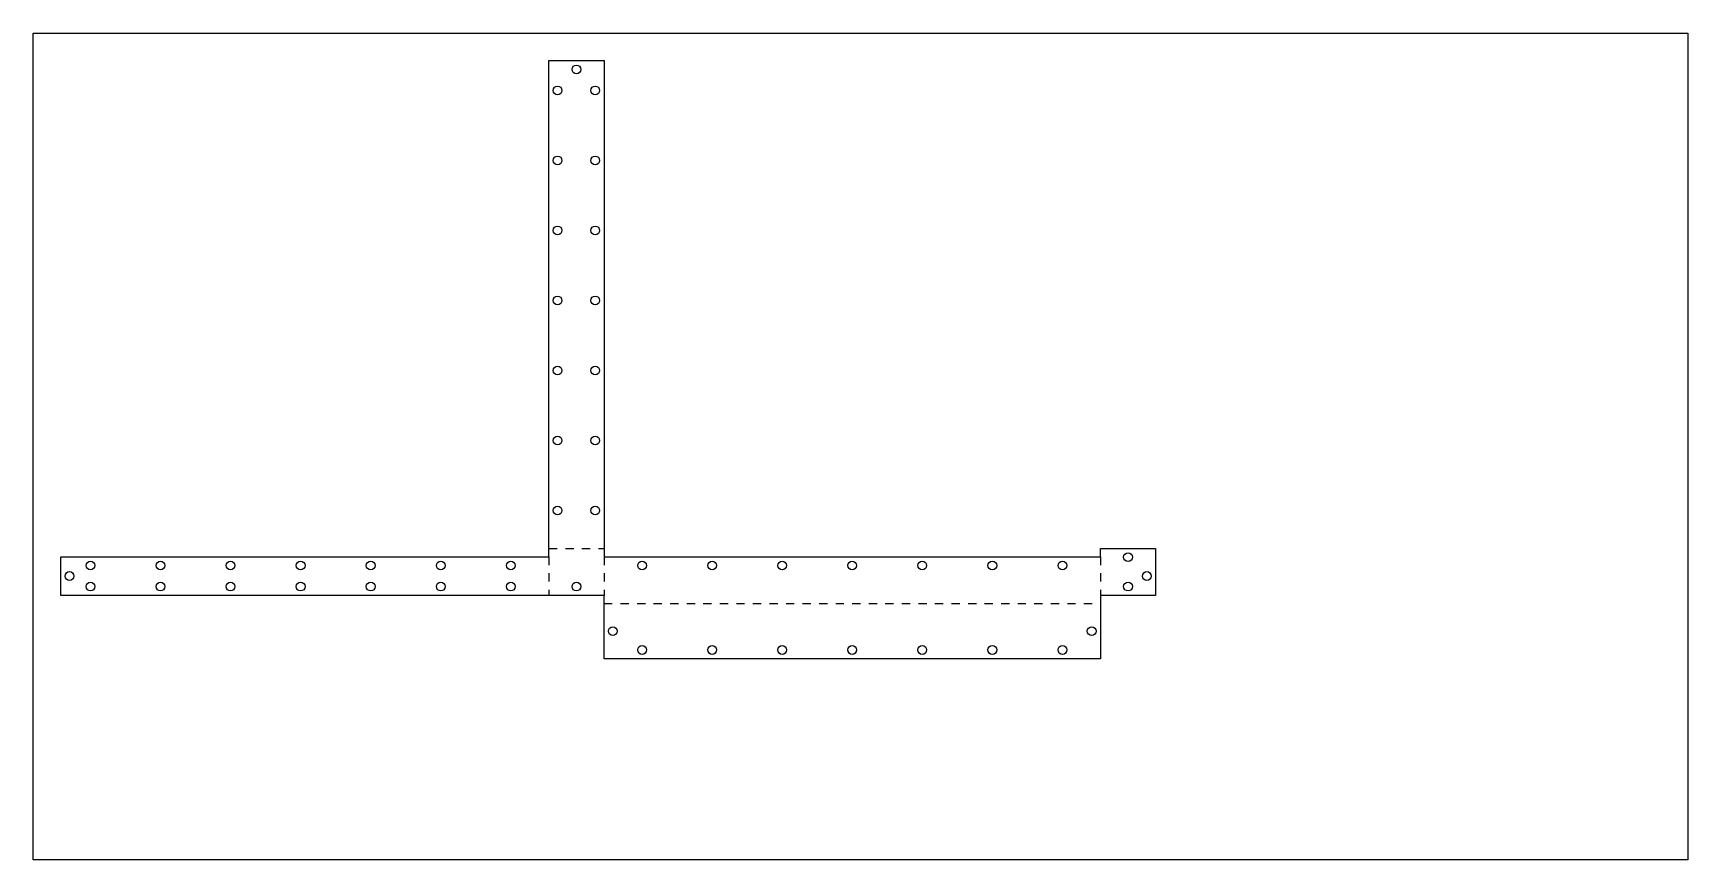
# Model space of a CAD drawing. Header units: metres. Extents: x 0 to 600, y -1550 to 300.
# Drawn here: x 0 to 600, y -620 to -320 of the extents above; entities that cross this region are included whole.
import ezdxf

# ---------------------------------------------------------------- set-up
doc = ezdxf.new("R2010")
doc.units = ezdxf.units.M

msp = doc.modelspace()

# ---------------------------------------------------------------- linework, layer by layer
at = {"layer": '4'}
for p, q in [((187, -510), (187, -330)), ((187, -330), (207, -330)), ((207, -330), (207, -510)), ((195.4125, -333.175), (195.533341, -332.56749)), ((195.533341, -333.78251), (195.4125, -333.175)), ((195.533341, -332.56749), (195.877468, -332.052468)), ((195.877468, -334.297532), (195.533341, -333.78251)), ((195.877468, -332.052468), (196.39249, -331.708341)), ((196.39249, -334.641659), (195.877468, -334.297532)), ((196.39249, -331.708341), (197, -331.5875)), ((197, -334.7625), (196.39249, -334.641659)), ((197, -331.5875), (197.60751, -331.708341)), ((197.60751, -334.641659), (197, -334.7625)), ((197.60751, -331.708341), (198.122532, -332.052468)), ((198.122532, -334.297532), (197.60751, -334.641659)), ((198.122532, -332.052468), (198.466659, -332.56749)), ((198.466659, -333.78251), (198.122532, -334.297532)), ((198.466659, -332.56749), (198.5875, -333.175)), ((198.5875, -333.175), (198.466659, -333.78251)), ((188.5875, -340.8), (188.708341, -340.19249)), ((188.708341, -341.40751), (188.5875, -340.8)), ((188.708341, -340.19249), (189.052468, -339.677468)), ((189.052468, -341.922532), (188.708341, -341.40751)), ((189.052468, -339.677468), (189.56749, -339.333341)), ((189.56749, -342.266659), (189.052468, -341.922532)), ((189.56749, -339.333341), (190.175, -339.2125)), ((190.175, -339.2125), (190.78251, -339.333341)), ((190.78251, -339.333341), (191.297532, -339.677468)), ((191.297532, -341.922532), (190.78251, -342.266659)), ((191.297532, -339.677468), (191.641659, -340.19249)), ((191.641659, -341.40751), (191.297532, -341.922532)), ((191.641659, -340.19249), (191.7625, -340.8)), ((191.7625, -340.8), (191.641659, -341.40751)), ((202.2375, -340.8), (202.358341, -340.19249)), ((202.358341, -341.40751), (202.2375, -340.8)), ((202.358341, -340.19249), (202.702468, -339.677468)), ((202.702468, -341.922532), (202.358341, -341.40751)), ((202.702468, -339.677468), (203.21749, -339.333341)), ((203.21749, -342.266659), (202.702468, -341.922532)), ((203.21749, -339.333341), (203.825, -339.2125)), ((203.825, -339.2125), (204.43251, -339.333341)), ((204.43251, -339.333341), (204.947532, -339.677468)), ((204.947532, -341.922532), (204.43251, -342.266659)), ((204.947532, -339.677468), (205.291659, -340.19249)), ((205.291659, -341.40751), (204.947532, -341.922532)), ((205.291659, -340.19249), (205.4125, -340.8)), ((205.4125, -340.8), (205.291659, -341.40751)), ((190.175, -342.3875), (189.56749, -342.266659)), ((190.78251, -342.266659), (190.175, -342.3875)), ((203.825, -342.3875), (203.21749, -342.266659)), ((204.43251, -342.266659), (203.825, -342.3875)), ((188.5875, -366.2), (188.708341, -365.59249)), ((188.708341, -365.59249), (189.052468, -365.077468)), ((189.052468, -365.077468), (189.56749, -364.733341)), ((189.56749, -364.733341), (190.175, -364.6125)), ((190.175, -364.6125), (190.78251, -364.733341)), ((190.78251, -364.733341), (191.297532, -365.077468)), ((191.297532, -365.077468), (191.641659, -365.59249)), ((191.641659, -365.59249), (191.7625, -366.2)), ((202.2375, -366.2), (202.358341, -365.59249)), ((202.358341, -365.59249), (202.702468, -365.077468)), ((202.702468, -365.077468), (203.21749, -364.733341)), ((203.21749, -364.733341), (203.825, -364.6125)), ((203.825, -364.6125), (204.43251, -364.733341)), ((204.43251, -364.733341), (204.947532, -365.077468)), ((204.947532, -365.077468), (205.291659, -365.59249)), ((205.291659, -365.59249), (205.4125, -366.2)), ((188.708341, -366.80751), (188.5875, -366.2)), ((189.052468, -367.322532), (188.708341, -366.80751)), ((189.56749, -367.666659), (189.052468, -367.322532)), ((190.175, -367.7875), (189.56749, -367.666659)), ((190.78251, -367.666659), (190.175, -367.7875)), ((191.297532, -367.322532), (190.78251, -367.666659)), ((191.641659, -366.80751), (191.297532, -367.322532)), ((191.7625, -366.2), (191.641659, -366.80751)), ((202.358341, -366.80751), (202.2375, -366.2)), ((202.702468, -367.322532), (202.358341, -366.80751)), ((203.21749, -367.666659), (202.702468, -367.322532)), ((203.825, -367.7875), (203.21749, -367.666659)), ((204.43251, -367.666659), (203.825, -367.7875)), ((204.947532, -367.322532), (204.43251, -367.666659)), ((205.291659, -366.80751), (204.947532, -367.322532)), ((205.4125, -366.2), (205.291659, -366.80751)), ((188.5875, -391.6), (188.708341, -390.99249)), ((188.708341, -392.20751), (188.5875, -391.6)), ((188.708341, -390.99249), (189.052468, -390.477468)), ((189.052468, -392.722532), (188.708341, -392.20751)), ((189.052468, -390.477468), (189.56749, -390.133341)), ((189.56749, -393.066659), (189.052468, -392.722532)), ((189.56749, -390.133341), (190.175, -390.0125)), ((190.175, -393.1875), (189.56749, -393.066659)), ((190.175, -390.0125), (190.78251, -390.133341)), ((190.78251, -393.066659), (190.175, -393.1875)), ((190.78251, -390.133341), (191.297532, -390.477468)), ((191.297532, -392.722532), (190.78251, -393.066659)), ((191.297532, -390.477468), (191.641659, -390.99249)), ((191.641659, -392.20751), (191.297532, -392.722532)), ((191.641659, -390.99249), (191.7625, -391.6)), ((191.7625, -391.6), (191.641659, -392.20751)), ((202.2375, -391.6), (202.358341, -390.99249)), ((202.358341, -392.20751), (202.2375, -391.6)), ((202.358341, -390.99249), (202.702468, -390.477468)), ((202.702468, -392.722532), (202.358341, -392.20751)), ((202.702468, -390.477468), (203.21749, -390.133341)), ((203.21749, -393.066659), (202.702468, -392.722532)), ((203.21749, -390.133341), (203.825, -390.0125)), ((203.825, -393.1875), (203.21749, -393.066659)), ((203.825, -390.0125), (204.43251, -390.133341)), ((204.43251, -393.066659), (203.825, -393.1875)), ((204.43251, -390.133341), (204.947532, -390.477468)), ((204.947532, -392.722532), (204.43251, -393.066659)), ((204.947532, -390.477468), (205.291659, -390.99249)), ((205.291659, -392.20751), (204.947532, -392.722532)), ((205.291659, -390.99249), (205.4125, -391.6)), ((205.4125, -391.6), (205.291659, -392.20751)), ((188.5875, -417), (188.708341, -416.39249)), ((188.708341, -417.60751), (188.5875, -417)), ((188.708341, -416.39249), (189.052468, -415.877468)), ((189.052468, -418.122532), (188.708341, -417.60751)), ((189.052468, -415.877468), (189.56749, -415.533341)), ((189.56749, -418.466659), (189.052468, -418.122532)), ((189.56749, -415.533341), (190.175, -415.4125)), ((190.175, -418.5875), (189.56749, -418.466659)), ((190.175, -415.4125), (190.78251, -415.533341)), ((190.78251, -418.466659), (190.175, -418.5875)), ((190.78251, -415.533341), (191.297532, -415.877468)), ((191.297532, -418.122532), (190.78251, -418.466659)), ((191.297532, -415.877468), (191.641659, -416.39249)), ((191.641659, -417.60751), (191.297532, -418.122532)), ((191.641659, -416.39249), (191.7625, -417)), ((191.7625, -417), (191.641659, -417.60751)), ((202.2375, -417), (202.358341, -416.39249)), ((202.358341, -417.60751), (202.2375, -417)), ((202.358341, -416.39249), (202.702468, -415.877468)), ((202.702468, -418.122532), (202.358341, -417.60751)), ((202.702468, -415.877468), (203.21749, -415.533341)), ((203.21749, -418.466659), (202.702468, -418.122532)), ((203.21749, -415.533341), (203.825, -415.4125)), ((203.825, -418.5875), (203.21749, -418.466659)), ((203.825, -415.4125), (204.43251, -415.533341)), ((204.43251, -418.466659), (203.825, -418.5875)), ((204.43251, -415.533341), (204.947532, -415.877468)), ((204.947532, -418.122532), (204.43251, -418.466659)), ((204.947532, -415.877468), (205.291659, -416.39249)), ((205.291659, -417.60751), (204.947532, -418.122532)), ((205.291659, -416.39249), (205.4125, -417)), ((205.4125, -417), (205.291659, -417.60751)), ((188.5875, -442.4), (188.708341, -441.79249)), ((188.708341, -443.00751), (188.5875, -442.4)), ((188.708341, -441.79249), (189.052468, -441.277468)), ((189.052468, -443.522532), (188.708341, -443.00751)), ((189.052468, -441.277468), (189.56749, -440.933341)), ((189.56749, -443.866659), (189.052468, -443.522532)), ((189.56749, -440.933341), (190.175, -440.8125)), ((190.175, -443.9875), (189.56749, -443.866659)), ((190.175, -440.8125), (190.78251, -440.933341)), ((190.78251, -443.866659), (190.175, -443.9875)), ((190.78251, -440.933341), (191.297532, -441.277468)), ((191.297532, -443.522532), (190.78251, -443.866659)), ((191.297532, -441.277468), (191.641659, -441.79249)), ((191.641659, -443.00751), (191.297532, -443.522532)), ((191.641659, -441.79249), (191.7625, -442.4)), ((191.7625, -442.4), (191.641659, -443.00751)), ((202.2375, -442.4), (202.358341, -441.79249)), ((202.358341, -443.00751), (202.2375, -442.4)), ((202.358341, -441.79249), (202.702468, -441.277468)), ((202.702468, -443.522532), (202.358341, -443.00751)), ((202.702468, -441.277468), (203.21749, -440.933341)), ((203.21749, -443.866659), (202.702468, -443.522532)), ((203.21749, -440.933341), (203.825, -440.8125)), ((203.825, -443.9875), (203.21749, -443.866659)), ((203.825, -440.8125), (204.43251, -440.933341)), ((204.43251, -443.866659), (203.825, -443.9875)), ((204.43251, -440.933341), (204.947532, -441.277468)), ((204.947532, -443.522532), (204.43251, -443.866659)), ((204.947532, -441.277468), (205.291659, -441.79249)), ((205.291659, -443.00751), (204.947532, -443.522532)), ((205.291659, -441.79249), (205.4125, -442.4)), ((205.4125, -442.4), (205.291659, -443.00751)), ((188.5875, -467.8), (188.708341, -467.19249)), ((188.708341, -468.40751), (188.5875, -467.8)), ((188.708341, -467.19249), (189.052468, -466.677468)), ((189.052468, -466.677468), (189.56749, -466.333341)), ((189.56749, -466.333341), (190.175, -466.2125)), ((190.175, -466.2125), (190.78251, -466.333341)), ((190.78251, -466.333341), (191.297532, -466.677468)), ((191.297532, -466.677468), (191.641659, -467.19249)), ((191.641659, -467.19249), (191.7625, -467.8)), ((191.7625, -467.8), (191.641659, -468.40751)), ((202.2375, -467.8), (202.358341, -467.19249)), ((202.358341, -468.40751), (202.2375, -467.8)), ((202.358341, -467.19249), (202.702468, -466.677468)), ((202.702468, -466.677468), (203.21749, -466.333341)), ((203.21749, -466.333341), (203.825, -466.2125)), ((203.825, -466.2125), (204.43251, -466.333341)), ((204.43251, -466.333341), (204.947532, -466.677468)), ((204.947532, -466.677468), (205.291659, -467.19249)), ((205.291659, -467.19249), (205.4125, -467.8)), ((205.4125, -467.8), (205.291659, -468.40751)), ((189.052468, -468.922532), (188.708341, -468.40751)), ((189.56749, -469.266659), (189.052468, -468.922532)), ((190.175, -469.3875), (189.56749, -469.266659)), ((190.78251, -469.266659), (190.175, -469.3875)), ((191.297532, -468.922532), (190.78251, -469.266659)), ((191.641659, -468.40751), (191.297532, -468.922532)), ((202.702468, -468.922532), (202.358341, -468.40751)), ((203.21749, -469.266659), (202.702468, -468.922532)), ((203.825, -469.3875), (203.21749, -469.266659)), ((204.43251, -469.266659), (203.825, -469.3875)), ((204.947532, -468.922532), (204.43251, -469.266659)), ((205.291659, -468.40751), (204.947532, -468.922532)), ((189.052468, -492.077468), (189.56749, -491.733341)), ((189.56749, -491.733341), (190.175, -491.6125)), ((190.175, -491.6125), (190.78251, -491.733341)), ((190.78251, -491.733341), (191.297532, -492.077468)), ((202.702468, -492.077468), (203.21749, -491.733341)), ((203.21749, -491.733341), (203.825, -491.6125)), ((203.825, -491.6125), (204.43251, -491.733341)), ((204.43251, -491.733341), (204.947532, -492.077468)), ((188.5875, -493.2), (188.708341, -492.59249)), ((188.708341, -493.80751), (188.5875, -493.2)), ((188.708341, -492.59249), (189.052468, -492.077468)), ((189.052468, -494.322532), (188.708341, -493.80751)), ((189.56749, -494.666659), (189.052468, -494.322532)), ((190.175, -494.7875), (189.56749, -494.666659)), ((190.78251, -494.666659), (190.175, -494.7875)), ((191.297532, -494.322532), (190.78251, -494.666659)), ((191.297532, -492.077468), (191.641659, -492.59249)), ((191.641659, -493.80751), (191.297532, -494.322532)), ((191.641659, -492.59249), (191.7625, -493.2)), ((191.7625, -493.2), (191.641659, -493.80751)), ((202.2375, -493.2), (202.358341, -492.59249)), ((202.358341, -493.80751), (202.2375, -493.2)), ((202.358341, -492.59249), (202.702468, -492.077468)), ((202.702468, -494.322532), (202.358341, -493.80751)), ((203.21749, -494.666659), (202.702468, -494.322532)), ((203.825, -494.7875), (203.21749, -494.666659)), ((204.43251, -494.666659), (203.825, -494.7875)), ((204.947532, -494.322532), (204.43251, -494.666659)), ((204.947532, -492.077468), (205.291659, -492.59249)), ((205.291659, -493.80751), (204.947532, -494.322532)), ((205.291659, -492.59249), (205.4125, -493.2)), ((205.4125, -493.2), (205.291659, -493.80751)), ((10, -524), (10, -510)), ((10, -510), (187, -510)), ((207, -510), (387, -510)), ((387, -510), (387, -507)), ((387, -507), (407, -507)), ((395.4125, -510.175), (395.533341, -509.56749)), ((395.533341, -509.56749), (395.877468, -509.052468)), ((395.877468, -509.052468), (396.39249, -508.708341)), ((396.39249, -508.708341), (397, -508.5875)), ((397, -508.5875), (397.60751, -508.708341)), ((397.60751, -508.708341), (398.122532, -509.052468)), ((398.122532, -509.052468), (398.466659, -509.56749)), ((398.466659, -509.56749), (398.5875, -510.175)), ((407, -507), (407, -524)), ((11.708341, -516.39249), (12.052468, -515.877468)), ((12.052468, -515.877468), (12.56749, -515.533341)), ((12.56749, -515.533341), (13.175, -515.4125)), ((13.175, -515.4125), (13.78251, -515.533341)), ((13.78251, -515.533341), (14.297532, -515.877468)), ((14.297532, -515.877468), (14.641659, -516.39249)), ((19.2125, -513.175), (19.333341, -512.56749)), ((19.333341, -513.78251), (19.2125, -513.175)), ((19.333341, -512.56749), (19.677468, -512.052468)), ((19.677468, -514.297532), (19.333341, -513.78251)), ((19.677468, -512.052468), (20.19249, -511.708341)), ((20.19249, -514.641659), (19.677468, -514.297532)), ((20.19249, -511.708341), (20.8, -511.5875)), ((20.8, -514.7625), (20.19249, -514.641659)), ((20.8, -511.5875), (21.40751, -511.708341)), ((21.40751, -514.641659), (20.8, -514.7625)), ((21.40751, -511.708341), (21.922532, -512.052468)), ((21.922532, -514.297532), (21.40751, -514.641659)), ((21.922532, -512.052468), (22.266659, -512.56749)), ((22.266659, -513.78251), (21.922532, -514.297532)), ((22.266659, -512.56749), (22.3875, -513.175)), ((22.3875, -513.175), (22.266659, -513.78251)), ((44.6125, -513.175), (44.733341, -512.56749)), ((44.733341, -513.78251), (44.6125, -513.175)), ((44.733341, -512.56749), (45.077468, -512.052468)), ((45.077468, -514.297532), (44.733341, -513.78251)), ((45.077468, -512.052468), (45.59249, -511.708341)), ((45.59249, -514.641659), (45.077468, -514.297532)), ((45.59249, -511.708341), (46.2, -511.5875)), ((46.2, -514.7625), (45.59249, -514.641659)), ((46.2, -511.5875), (46.80751, -511.708341)), ((46.80751, -514.641659), (46.2, -514.7625)), ((46.80751, -511.708341), (47.322532, -512.052468)), ((47.322532, -514.297532), (46.80751, -514.641659)), ((47.322532, -512.052468), (47.666659, -512.56749)), ((47.666659, -513.78251), (47.322532, -514.297532)), ((47.666659, -512.56749), (47.7875, -513.175)), ((47.7875, -513.175), (47.666659, -513.78251)), ((70.0125, -513.175), (70.133341, -512.56749)), ((70.133341, -513.78251), (70.0125, -513.175)), ((70.133341, -512.56749), (70.477468, -512.052468)), ((70.477468, -514.297532), (70.133341, -513.78251)), ((70.477468, -512.052468), (70.99249, -511.708341)), ((70.99249, -514.641659), (70.477468, -514.297532)), ((70.99249, -511.708341), (71.6, -511.5875)), ((71.6, -514.7625), (70.99249, -514.641659)), ((71.6, -511.5875), (72.20751, -511.708341)), ((72.20751, -514.641659), (71.6, -514.7625)), ((72.20751, -511.708341), (72.722532, -512.052468)), ((72.722532, -514.297532), (72.20751, -514.641659)), ((72.722532, -512.052468), (73.066659, -512.56749)), ((73.066659, -513.78251), (72.722532, -514.297532)), ((73.066659, -512.56749), (73.1875, -513.175)), ((73.1875, -513.175), (73.066659, -513.78251)), ((95.4125, -513.175), (95.533341, -512.56749)), ((95.533341, -513.78251), (95.4125, -513.175)), ((95.533341, -512.56749), (95.877468, -512.052468)), ((95.877468, -514.297532), (95.533341, -513.78251)), ((95.877468, -512.052468), (96.39249, -511.708341)), ((96.39249, -514.641659), (95.877468, -514.297532)), ((96.39249, -511.708341), (97, -511.5875)), ((97, -514.7625), (96.39249, -514.641659)), ((97, -511.5875), (97.60751, -511.708341)), ((97.60751, -514.641659), (97, -514.7625)), ((97.60751, -511.708341), (98.122532, -512.052468)), ((98.122532, -514.297532), (97.60751, -514.641659)), ((98.122532, -512.052468), (98.466659, -512.56749)), ((98.466659, -513.78251), (98.122532, -514.297532)), ((98.466659, -512.56749), (98.5875, -513.175)), ((98.5875, -513.175), (98.466659, -513.78251)), ((120.8125, -513.175), (120.933341, -512.56749)), ((120.933341, -513.78251), (120.8125, -513.175)), ((120.933341, -512.56749), (121.277468, -512.052468)), ((121.277468, -514.297532), (120.933341, -513.78251)), ((121.277468, -512.052468), (121.79249, -511.708341)), ((121.79249, -514.641659), (121.277468, -514.297532)), ((121.79249, -511.708341), (122.4, -511.5875)), ((122.4, -514.7625), (121.79249, -514.641659)), ((122.4, -511.5875), (123.00751, -511.708341)), ((123.00751, -514.641659), (122.4, -514.7625)), ((123.00751, -511.708341), (123.522532, -512.052468)), ((123.522532, -514.297532), (123.00751, -514.641659)), ((123.522532, -512.052468), (123.866659, -512.56749)), ((123.866659, -513.78251), (123.522532, -514.297532)), ((123.866659, -512.56749), (123.9875, -513.175)), ((123.9875, -513.175), (123.866659, -513.78251)), ((146.2125, -513.175), (146.333341, -512.56749)), ((146.333341, -513.78251), (146.2125, -513.175)), ((146.333341, -512.56749), (146.677468, -512.052468)), ((146.677468, -514.297532), (146.333341, -513.78251)), ((146.677468, -512.052468), (147.19249, -511.708341)), ((147.19249, -514.641659), (146.677468, -514.297532)), ((147.19249, -511.708341), (147.8, -511.5875)), ((147.8, -514.7625), (147.19249, -514.641659)), ((147.8, -511.5875), (148.40751, -511.708341)), ((148.40751, -514.641659), (147.8, -514.7625)), ((148.40751, -511.708341), (148.922532, -512.052468)), ((148.922532, -514.297532), (148.40751, -514.641659)), ((148.922532, -512.052468), (149.266659, -512.56749)), ((149.266659, -513.78251), (148.922532, -514.297532)), ((149.266659, -512.56749), (149.3875, -513.175)), ((149.3875, -513.175), (149.266659, -513.78251)), ((171.6125, -513.175), (171.733341, -512.56749)), ((171.733341, -513.78251), (171.6125, -513.175)), ((171.733341, -512.56749), (172.077468, -512.052468)), ((172.077468, -514.297532), (171.733341, -513.78251)), ((172.077468, -512.052468), (172.59249, -511.708341)), ((172.59249, -514.641659), (172.077468, -514.297532)), ((172.59249, -511.708341), (173.2, -511.5875)), ((173.2, -514.7625), (172.59249, -514.641659)), ((173.2, -511.5875), (173.80751, -511.708341)), ((173.80751, -514.641659), (173.2, -514.7625)), ((173.80751, -511.708341), (174.322532, -512.052468)), ((174.322532, -514.297532), (173.80751, -514.641659)), ((174.322532, -512.052468), (174.666659, -512.56749)), ((174.666659, -513.78251), (174.322532, -514.297532)), ((174.666659, -512.56749), (174.7875, -513.175)), ((174.7875, -513.175), (174.666659, -513.78251)), ((219.2125, -513.175), (219.333341, -512.56749)), ((219.333341, -513.78251), (219.2125, -513.175)), ((219.333341, -512.56749), (219.677468, -512.052468)), ((219.677468, -514.297532), (219.333341, -513.78251)), ((219.677468, -512.052468), (220.19249, -511.708341)), ((220.19249, -514.641659), (219.677468, -514.297532)), ((220.19249, -511.708341), (220.8, -511.5875)), ((220.8, -514.7625), (220.19249, -514.641659)), ((220.8, -511.5875), (221.40751, -511.708341)), ((221.40751, -514.641659), (220.8, -514.7625)), ((221.40751, -511.708341), (221.922532, -512.052468)), ((221.922532, -514.297532), (221.40751, -514.641659)), ((221.922532, -512.052468), (222.266659, -512.56749)), ((222.266659, -513.78251), (221.922532, -514.297532)), ((222.266659, -512.56749), (222.3875, -513.175)), ((222.3875, -513.175), (222.266659, -513.78251)), ((244.6125, -513.175), (244.733341, -512.56749)), ((244.733341, -513.78251), (244.6125, -513.175)), ((244.733341, -512.56749), (245.077468, -512.052468)), ((245.077468, -514.297532), (244.733341, -513.78251)), ((245.077468, -512.052468), (245.59249, -511.708341)), ((245.59249, -514.641659), (245.077468, -514.297532)), ((245.59249, -511.708341), (246.2, -511.5875)), ((246.2, -514.7625), (245.59249, -514.641659)), ((246.2, -511.5875), (246.80751, -511.708341)), ((246.80751, -514.641659), (246.2, -514.7625)), ((246.80751, -511.708341), (247.322532, -512.052468)), ((247.322532, -514.297532), (246.80751, -514.641659)), ((247.322532, -512.052468), (247.666659, -512.56749)), ((247.666659, -513.78251), (247.322532, -514.297532)), ((247.666659, -512.56749), (247.7875, -513.175)), ((247.7875, -513.175), (247.666659, -513.78251)), ((270.0125, -513.175), (270.133341, -512.56749)), ((270.133341, -513.78251), (270.0125, -513.175)), ((270.133341, -512.56749), (270.477468, -512.052468)), ((270.477468, -514.297532), (270.133341, -513.78251)), ((270.477468, -512.052468), (270.99249, -511.708341)), ((270.99249, -514.641659), (270.477468, -514.297532)), ((270.99249, -511.708341), (271.6, -511.5875)), ((271.6, -514.7625), (270.99249, -514.641659)), ((271.6, -511.5875), (272.20751, -511.708341)), ((272.20751, -514.641659), (271.6, -514.7625)), ((272.20751, -511.708341), (272.722532, -512.052468)), ((272.722532, -514.297532), (272.20751, -514.641659)), ((272.722532, -512.052468), (273.066659, -512.56749)), ((273.066659, -513.78251), (272.722532, -514.297532)), ((273.066659, -512.56749), (273.1875, -513.175)), ((273.1875, -513.175), (273.066659, -513.78251)), ((295.4125, -513.175), (295.533341, -512.56749)), ((295.533341, -513.78251), (295.4125, -513.175)), ((295.533341, -512.56749), (295.877468, -512.052468)), ((295.877468, -514.297532), (295.533341, -513.78251)), ((295.877468, -512.052468), (296.39249, -511.708341)), ((296.39249, -514.641659), (295.877468, -514.297532)), ((296.39249, -511.708341), (297, -511.5875)), ((297, -514.7625), (296.39249, -514.641659)), ((297, -511.5875), (297.60751, -511.708341)), ((297.60751, -514.641659), (297, -514.7625)), ((297.60751, -511.708341), (298.122532, -512.052468)), ((298.122532, -514.297532), (297.60751, -514.641659)), ((298.122532, -512.052468), (298.466659, -512.56749)), ((298.466659, -513.78251), (298.122532, -514.297532)), ((298.466659, -512.56749), (298.5875, -513.175)), ((298.5875, -513.175), (298.466659, -513.78251)), ((320.8125, -513.175), (320.933341, -512.56749)), ((320.933341, -513.78251), (320.8125, -513.175)), ((320.933341, -512.56749), (321.277468, -512.052468)), ((321.277468, -514.297532), (320.933341, -513.78251)), ((321.277468, -512.052468), (321.79249, -511.708341)), ((321.79249, -514.641659), (321.277468, -514.297532)), ((321.79249, -511.708341), (322.4, -511.5875)), ((322.4, -514.7625), (321.79249, -514.641659)), ((322.4, -511.5875), (323.00751, -511.708341)), ((323.00751, -514.641659), (322.4, -514.7625)), ((323.00751, -511.708341), (323.522532, -512.052468)), ((323.522532, -514.297532), (323.00751, -514.641659)), ((323.522532, -512.052468), (323.866659, -512.56749)), ((323.866659, -513.78251), (323.522532, -514.297532)), ((323.866659, -512.56749), (323.9875, -513.175)), ((323.9875, -513.175), (323.866659, -513.78251)), ((346.2125, -513.175), (346.333341, -512.56749)), ((346.333341, -513.78251), (346.2125, -513.175)), ((346.333341, -512.56749), (346.677468, -512.052468)), ((346.677468, -514.297532), (346.333341, -513.78251)), ((346.677468, -512.052468), (347.19249, -511.708341)), ((347.19249, -514.641659), (346.677468, -514.297532)), ((347.19249, -511.708341), (347.8, -511.5875)), ((347.8, -514.7625), (347.19249, -514.641659)), ((347.8, -511.5875), (348.40751, -511.708341)), ((348.40751, -514.641659), (347.8, -514.7625)), ((348.40751, -511.708341), (348.922532, -512.052468)), ((348.922532, -514.297532), (348.40751, -514.641659)), ((348.922532, -512.052468), (349.266659, -512.56749)), ((349.266659, -513.78251), (348.922532, -514.297532)), ((349.266659, -512.56749), (349.3875, -513.175)), ((349.3875, -513.175), (349.266659, -513.78251)), ((371.6125, -513.175), (371.733341, -512.56749)), ((371.733341, -513.78251), (371.6125, -513.175)), ((371.733341, -512.56749), (372.077468, -512.052468)), ((372.077468, -514.297532), (371.733341, -513.78251)), ((372.077468, -512.052468), (372.59249, -511.708341)), ((372.59249, -514.641659), (372.077468, -514.297532)), ((372.59249, -511.708341), (373.2, -511.5875)), ((373.2, -514.7625), (372.59249, -514.641659)), ((373.2, -511.5875), (373.80751, -511.708341)), ((373.80751, -514.641659), (373.2, -514.7625)), ((373.80751, -511.708341), (374.322532, -512.052468)), ((374.322532, -514.297532), (373.80751, -514.641659)), ((374.322532, -512.052468), (374.666659, -512.56749)), ((374.666659, -513.78251), (374.322532, -514.297532)), ((374.666659, -512.56749), (374.7875, -513.175)), ((374.7875, -513.175), (374.666659, -513.78251)), ((395.533341, -510.78251), (395.4125, -510.175)), ((395.877468, -511.297532), (395.533341, -510.78251)), ((396.39249, -511.641659), (395.877468, -511.297532)), ((397, -511.7625), (396.39249, -511.641659)), ((397.60751, -511.641659), (397, -511.7625)), ((398.122532, -511.297532), (397.60751, -511.641659)), ((398.466659, -510.78251), (398.122532, -511.297532)), ((398.5875, -510.175), (398.466659, -510.78251)), ((402.358341, -516.39249), (402.702468, -515.877468)), ((402.702468, -515.877468), (403.21749, -515.533341)), ((403.21749, -515.533341), (403.825, -515.4125)), ((403.825, -515.4125), (404.43251, -515.533341)), ((404.43251, -515.533341), (404.947532, -515.877468)), ((404.947532, -515.877468), (405.291659, -516.39249)), ((11.5875, -517), (11.708341, -516.39249)), ((11.708341, -517.60751), (11.5875, -517)), ((12.052468, -518.122532), (11.708341, -517.60751)), ((12.56749, -518.466659), (12.052468, -518.122532)), ((13.175, -518.5875), (12.56749, -518.466659)), ((13.78251, -518.466659), (13.175, -518.5875)), ((14.297532, -518.122532), (13.78251, -518.466659)), ((14.641659, -517.60751), (14.297532, -518.122532)), ((14.641659, -516.39249), (14.7625, -517)), ((14.7625, -517), (14.641659, -517.60751)), ((19.2125, -520.825), (19.333341, -520.21749)), ((19.333341, -521.43251), (19.2125, -520.825)), ((19.333341, -520.21749), (19.677468, -519.702468)), ((19.677468, -521.947532), (19.333341, -521.43251)), ((19.677468, -519.702468), (20.19249, -519.358341)), ((20.19249, -522.291659), (19.677468, -521.947532)), ((20.19249, -519.358341), (20.8, -519.2375)), ((20.8, -519.2375), (21.40751, -519.358341)), ((21.40751, -519.358341), (21.922532, -519.702468)), ((21.922532, -521.947532), (21.40751, -522.291659)), ((21.922532, -519.702468), (22.266659, -520.21749)), ((22.266659, -521.43251), (21.922532, -521.947532)), ((22.266659, -520.21749), (22.3875, -520.825)), ((22.3875, -520.825), (22.266659, -521.43251)), ((44.6125, -520.825), (44.733341, -520.21749)), ((44.733341, -521.43251), (44.6125, -520.825)), ((44.733341, -520.21749), (45.077468, -519.702468)), ((45.077468, -521.947532), (44.733341, -521.43251)), ((45.077468, -519.702468), (45.59249, -519.358341)), ((45.59249, -522.291659), (45.077468, -521.947532)), ((45.59249, -519.358341), (46.2, -519.2375)), ((46.2, -519.2375), (46.80751, -519.358341)), ((46.80751, -519.358341), (47.322532, -519.702468)), ((47.322532, -521.947532), (46.80751, -522.291659)), ((47.322532, -519.702468), (47.666659, -520.21749)), ((47.666659, -521.43251), (47.322532, -521.947532)), ((47.666659, -520.21749), (47.7875, -520.825)), ((47.7875, -520.825), (47.666659, -521.43251)), ((70.0125, -520.825), (70.133341, -520.21749)), ((70.133341, -521.43251), (70.0125, -520.825)), ((70.133341, -520.21749), (70.477468, -519.702468)), ((70.477468, -521.947532), (70.133341, -521.43251)), ((70.477468, -519.702468), (70.99249, -519.358341)), ((70.99249, -522.291659), (70.477468, -521.947532)), ((70.99249, -519.358341), (71.6, -519.2375)), ((71.6, -519.2375), (72.20751, -519.358341)), ((72.20751, -519.358341), (72.722532, -519.702468)), ((72.722532, -521.947532), (72.20751, -522.291659)), ((72.722532, -519.702468), (73.066659, -520.21749)), ((73.066659, -521.43251), (72.722532, -521.947532)), ((73.066659, -520.21749), (73.1875, -520.825)), ((73.1875, -520.825), (73.066659, -521.43251)), ((95.4125, -520.825), (95.533341, -520.21749)), ((95.533341, -521.43251), (95.4125, -520.825)), ((95.533341, -520.21749), (95.877468, -519.702468)), ((95.877468, -521.947532), (95.533341, -521.43251)), ((95.877468, -519.702468), (96.39249, -519.358341)), ((96.39249, -522.291659), (95.877468, -521.947532)), ((96.39249, -519.358341), (97, -519.2375)), ((97, -519.2375), (97.60751, -519.358341)), ((97.60751, -519.358341), (98.122532, -519.702468)), ((98.122532, -521.947532), (97.60751, -522.291659)), ((98.122532, -519.702468), (98.466659, -520.21749)), ((98.466659, -521.43251), (98.122532, -521.947532)), ((98.466659, -520.21749), (98.5875, -520.825)), ((98.5875, -520.825), (98.466659, -521.43251)), ((120.8125, -520.825), (120.933341, -520.21749)), ((120.933341, -521.43251), (120.8125, -520.825)), ((120.933341, -520.21749), (121.277468, -519.702468)), ((121.277468, -521.947532), (120.933341, -521.43251)), ((121.277468, -519.702468), (121.79249, -519.358341)), ((121.79249, -522.291659), (121.277468, -521.947532)), ((121.79249, -519.358341), (122.4, -519.2375)), ((122.4, -519.2375), (123.00751, -519.358341)), ((123.00751, -519.358341), (123.522532, -519.702468)), ((123.522532, -521.947532), (123.00751, -522.291659)), ((123.522532, -519.702468), (123.866659, -520.21749)), ((123.866659, -521.43251), (123.522532, -521.947532)), ((123.866659, -520.21749), (123.9875, -520.825)), ((123.9875, -520.825), (123.866659, -521.43251)), ((146.2125, -520.825), (146.333341, -520.21749)), ((146.333341, -521.43251), (146.2125, -520.825)), ((146.333341, -520.21749), (146.677468, -519.702468)), ((146.677468, -521.947532), (146.333341, -521.43251)), ((146.677468, -519.702468), (147.19249, -519.358341)), ((147.19249, -522.291659), (146.677468, -521.947532)), ((147.19249, -519.358341), (147.8, -519.2375)), ((147.8, -519.2375), (148.40751, -519.358341)), ((148.40751, -519.358341), (148.922532, -519.702468)), ((148.922532, -521.947532), (148.40751, -522.291659)), ((148.922532, -519.702468), (149.266659, -520.21749)), ((149.266659, -521.43251), (148.922532, -521.947532)), ((149.266659, -520.21749), (149.3875, -520.825)), ((149.3875, -520.825), (149.266659, -521.43251)), ((171.6125, -520.825), (171.733341, -520.21749)), ((171.733341, -521.43251), (171.6125, -520.825)), ((171.733341, -520.21749), (172.077468, -519.702468)), ((172.077468, -521.947532), (171.733341, -521.43251)), ((172.077468, -519.702468), (172.59249, -519.358341)), ((172.59249, -522.291659), (172.077468, -521.947532)), ((172.59249, -519.358341), (173.2, -519.2375)), ((173.2, -519.2375), (173.80751, -519.358341)), ((173.80751, -519.358341), (174.322532, -519.702468)), ((174.322532, -521.947532), (173.80751, -522.291659)), ((174.322532, -519.702468), (174.666659, -520.21749)), ((174.666659, -521.43251), (174.322532, -521.947532)), ((174.666659, -520.21749), (174.7875, -520.825)), ((174.7875, -520.825), (174.666659, -521.43251)), ((195.4125, -520.825), (195.533341, -520.21749)), ((195.533341, -521.43251), (195.4125, -520.825)), ((195.533341, -520.21749), (195.877468, -519.702468)), ((195.877468, -521.947532), (195.533341, -521.43251)), ((195.877468, -519.702468), (196.39249, -519.358341)), ((196.39249, -522.291659), (195.877468, -521.947532)), ((196.39249, -519.358341), (197, -519.2375)), ((197, -519.2375), (197.60751, -519.358341)), ((197.60751, -519.358341), (198.122532, -519.702468)), ((198.122532, -521.947532), (197.60751, -522.291659)), ((198.122532, -519.702468), (198.466659, -520.21749)), ((198.466659, -521.43251), (198.122532, -521.947532)), ((198.466659, -520.21749), (198.5875, -520.825)), ((198.5875, -520.825), (198.466659, -521.43251)), ((395.4125, -520.825), (395.533341, -520.21749)), ((395.533341, -521.43251), (395.4125, -520.825)), ((395.533341, -520.21749), (395.877468, -519.702468)), ((395.877468, -521.947532), (395.533341, -521.43251)), ((395.877468, -519.702468), (396.39249, -519.358341)), ((396.39249, -522.291659), (395.877468, -521.947532)), ((396.39249, -519.358341), (397, -519.2375)), ((397, -519.2375), (397.60751, -519.358341)), ((397.60751, -519.358341), (398.122532, -519.702468)), ((398.122532, -521.947532), (397.60751, -522.291659)), ((398.122532, -519.702468), (398.466659, -520.21749)), ((398.466659, -521.43251), (398.122532, -521.947532)), ((398.466659, -520.21749), (398.5875, -520.825)), ((398.5875, -520.825), (398.466659, -521.43251)), ((402.2375, -517), (402.358341, -516.39249)), ((402.358341, -517.60751), (402.2375, -517)), ((402.702468, -518.122532), (402.358341, -517.60751)), ((403.21749, -518.466659), (402.702468, -518.122532)), ((403.825, -518.5875), (403.21749, -518.466659)), ((404.43251, -518.466659), (403.825, -518.5875)), ((404.947532, -518.122532), (404.43251, -518.466659)), ((405.291659, -517.60751), (404.947532, -518.122532)), ((405.291659, -516.39249), (405.4125, -517)), ((405.4125, -517), (405.291659, -517.60751)), ((207, -524), (10, -524)), ((20.8, -522.4125), (20.19249, -522.291659)), ((21.40751, -522.291659), (20.8, -522.4125)), ((46.2, -522.4125), (45.59249, -522.291659)), ((46.80751, -522.291659), (46.2, -522.4125)), ((71.6, -522.4125), (70.99249, -522.291659)), ((72.20751, -522.291659), (71.6, -522.4125)), ((97, -522.4125), (96.39249, -522.291659)), ((97.60751, -522.291659), (97, -522.4125)), ((122.4, -522.4125), (121.79249, -522.291659)), ((123.00751, -522.291659), (122.4, -522.4125)), ((147.8, -522.4125), (147.19249, -522.291659)), ((148.40751, -522.291659), (147.8, -522.4125)), ((173.2, -522.4125), (172.59249, -522.291659)), ((173.80751, -522.291659), (173.2, -522.4125)), ((197, -522.4125), (196.39249, -522.291659)), ((197.60751, -522.291659), (197, -522.4125)), ((207, -547), (207, -524)), ((407, -524), (387, -524)), ((387, -524), (387, -547)), ((397, -522.4125), (396.39249, -522.291659)), ((397.60751, -522.291659), (397, -522.4125)), ((208.5875, -537), (208.708341, -536.39249)), ((208.708341, -537.60751), (208.5875, -537)), ((208.708341, -536.39249), (209.052468, -535.877468)), ((209.052468, -538.122532), (208.708341, -537.60751)), ((209.052468, -535.877468), (209.56749, -535.533341)), ((209.56749, -538.466659), (209.052468, -538.122532)), ((209.56749, -535.533341), (210.175, -535.4125)), ((210.175, -538.5875), (209.56749, -538.466659)), ((210.175, -535.4125), (210.78251, -535.533341)), ((210.78251, -538.466659), (210.175, -538.5875)), ((210.78251, -535.533341), (211.297532, -535.877468)), ((211.297532, -538.122532), (210.78251, -538.466659)), ((211.297532, -535.877468), (211.641659, -536.39249)), ((211.641659, -537.60751), (211.297532, -538.122532)), ((211.641659, -536.39249), (211.7625, -537)), ((211.7625, -537), (211.641659, -537.60751)), ((382.2375, -537), (382.358341, -536.39249)), ((382.358341, -537.60751), (382.2375, -537)), ((382.358341, -536.39249), (382.702468, -535.877468)), ((382.702468, -538.122532), (382.358341, -537.60751)), ((382.702468, -535.877468), (383.21749, -535.533341)), ((383.21749, -538.466659), (382.702468, -538.122532)), ((383.21749, -535.533341), (383.825, -535.4125)), ((383.825, -538.5875), (383.21749, -538.466659)), ((383.825, -535.4125), (384.43251, -535.533341)), ((384.43251, -538.466659), (383.825, -538.5875)), ((384.43251, -535.533341), (384.947532, -535.877468)), ((384.947532, -538.122532), (384.43251, -538.466659)), ((384.947532, -535.877468), (385.291659, -536.39249)), ((385.291659, -537.60751), (384.947532, -538.122532)), ((385.291659, -536.39249), (385.4125, -537)), ((385.4125, -537), (385.291659, -537.60751)), ((219.2125, -543.825), (219.333341, -543.21749)), ((219.333341, -544.43251), (219.2125, -543.825)), ((219.333341, -543.21749), (219.677468, -542.702468)), ((219.677468, -544.947532), (219.333341, -544.43251)), ((219.677468, -542.702468), (220.19249, -542.358341)), ((220.19249, -545.291659), (219.677468, -544.947532)), ((220.19249, -542.358341), (220.8, -542.2375)), ((220.8, -545.4125), (220.19249, -545.291659)), ((220.8, -542.2375), (221.40751, -542.358341)), ((221.40751, -545.291659), (220.8, -545.4125)), ((221.40751, -542.358341), (221.922532, -542.702468)), ((221.922532, -544.947532), (221.40751, -545.291659)), ((221.922532, -542.702468), (222.266659, -543.21749)), ((222.266659, -544.43251), (221.922532, -544.947532)), ((222.266659, -543.21749), (222.3875, -543.825)), ((222.3875, -543.825), (222.266659, -544.43251)), ((244.6125, -543.825), (244.733341, -543.21749)), ((244.733341, -544.43251), (244.6125, -543.825)), ((244.733341, -543.21749), (245.077468, -542.702468)), ((245.077468, -544.947532), (244.733341, -544.43251)), ((245.077468, -542.702468), (245.59249, -542.358341)), ((245.59249, -545.291659), (245.077468, -544.947532)), ((245.59249, -542.358341), (246.2, -542.2375)), ((246.2, -545.4125), (245.59249, -545.291659)), ((246.2, -542.2375), (246.80751, -542.358341)), ((246.80751, -545.291659), (246.2, -545.4125)), ((246.80751, -542.358341), (247.322532, -542.702468)), ((247.322532, -544.947532), (246.80751, -545.291659)), ((247.322532, -542.702468), (247.666659, -543.21749)), ((247.666659, -544.43251), (247.322532, -544.947532)), ((247.666659, -543.21749), (247.7875, -543.825)), ((247.7875, -543.825), (247.666659, -544.43251)), ((270.0125, -543.825), (270.133341, -543.21749)), ((270.133341, -544.43251), (270.0125, -543.825)), ((270.133341, -543.21749), (270.477468, -542.702468)), ((270.477468, -544.947532), (270.133341, -544.43251)), ((270.477468, -542.702468), (270.99249, -542.358341)), ((270.99249, -545.291659), (270.477468, -544.947532)), ((270.99249, -542.358341), (271.6, -542.2375)), ((271.6, -545.4125), (270.99249, -545.291659)), ((271.6, -542.2375), (272.20751, -542.358341)), ((272.20751, -545.291659), (271.6, -545.4125)), ((272.20751, -542.358341), (272.722532, -542.702468)), ((272.722532, -544.947532), (272.20751, -545.291659)), ((272.722532, -542.702468), (273.066659, -543.21749)), ((273.066659, -544.43251), (272.722532, -544.947532)), ((273.066659, -543.21749), (273.1875, -543.825)), ((273.1875, -543.825), (273.066659, -544.43251)), ((295.4125, -543.825), (295.533341, -543.21749)), ((295.533341, -544.43251), (295.4125, -543.825)), ((295.533341, -543.21749), (295.877468, -542.702468)), ((295.877468, -544.947532), (295.533341, -544.43251)), ((295.877468, -542.702468), (296.39249, -542.358341)), ((296.39249, -545.291659), (295.877468, -544.947532)), ((296.39249, -542.358341), (297, -542.2375)), ((297, -545.4125), (296.39249, -545.291659)), ((297, -542.2375), (297.60751, -542.358341)), ((297.60751, -545.291659), (297, -545.4125)), ((297.60751, -542.358341), (298.122532, -542.702468)), ((298.122532, -544.947532), (297.60751, -545.291659)), ((298.122532, -542.702468), (298.466659, -543.21749)), ((298.466659, -544.43251), (298.122532, -544.947532)), ((298.466659, -543.21749), (298.5875, -543.825)), ((298.5875, -543.825), (298.466659, -544.43251)), ((320.8125, -543.825), (320.933341, -543.21749)), ((320.933341, -544.43251), (320.8125, -543.825)), ((320.933341, -543.21749), (321.277468, -542.702468)), ((321.277468, -544.947532), (320.933341, -544.43251)), ((321.277468, -542.702468), (321.79249, -542.358341)), ((321.79249, -545.291659), (321.277468, -544.947532)), ((321.79249, -542.358341), (322.4, -542.2375)), ((322.4, -545.4125), (321.79249, -545.291659)), ((322.4, -542.2375), (323.00751, -542.358341)), ((323.00751, -545.291659), (322.4, -545.4125)), ((323.00751, -542.358341), (323.522532, -542.702468)), ((323.522532, -544.947532), (323.00751, -545.291659)), ((323.522532, -542.702468), (323.866659, -543.21749)), ((323.866659, -544.43251), (323.522532, -544.947532)), ((323.866659, -543.21749), (323.9875, -543.825)), ((323.9875, -543.825), (323.866659, -544.43251)), ((346.2125, -543.825), (346.333341, -543.21749)), ((346.333341, -544.43251), (346.2125, -543.825)), ((346.333341, -543.21749), (346.677468, -542.702468)), ((346.677468, -544.947532), (346.333341, -544.43251)), ((346.677468, -542.702468), (347.19249, -542.358341)), ((347.19249, -545.291659), (346.677468, -544.947532)), ((347.19249, -542.358341), (347.8, -542.2375)), ((347.8, -545.4125), (347.19249, -545.291659)), ((347.8, -542.2375), (348.40751, -542.358341)), ((348.40751, -545.291659), (347.8, -545.4125)), ((348.40751, -542.358341), (348.922532, -542.702468)), ((348.922532, -544.947532), (348.40751, -545.291659)), ((348.922532, -542.702468), (349.266659, -543.21749)), ((349.266659, -544.43251), (348.922532, -544.947532)), ((349.266659, -543.21749), (349.3875, -543.825)), ((349.3875, -543.825), (349.266659, -544.43251)), ((371.6125, -543.825), (371.733341, -543.21749)), ((371.733341, -544.43251), (371.6125, -543.825)), ((371.733341, -543.21749), (372.077468, -542.702468)), ((372.077468, -544.947532), (371.733341, -544.43251)), ((372.077468, -542.702468), (372.59249, -542.358341)), ((372.59249, -545.291659), (372.077468, -544.947532)), ((372.59249, -542.358341), (373.2, -542.2375)), ((373.2, -545.4125), (372.59249, -545.291659)), ((373.2, -542.2375), (373.80751, -542.358341)), ((373.80751, -545.291659), (373.2, -545.4125)), ((373.80751, -542.358341), (374.322532, -542.702468)), ((374.322532, -544.947532), (373.80751, -545.291659)), ((374.322532, -542.702468), (374.666659, -543.21749)), ((374.666659, -544.43251), (374.322532, -544.947532)), ((374.666659, -543.21749), (374.7875, -543.825)), ((374.7875, -543.825), (374.666659, -544.43251)), ((387, -547), (207, -547))]:
    msp.add_line(p, q, dxfattribs=at)
at = {"layer": 'fold-line'}
for p, q in [((187, -507), (190, -507)), ((187, -510), (187, -513)), ((193, -507), (196, -507)), ((199, -507), (202, -507)), ((205, -507), (207, -507)), ((207, -510), (207, -513)), ((387, -510), (387, -513)), ((187, -516), (187, -519)), ((207, -516), (207, -519)), ((387, -516), (387, -519)), ((187, -522), (187, -524)), ((207, -522), (207, -524)), ((387, -522), (387, -524)), ((207, -527), (210, -527)), ((213, -527), (216, -527)), ((219, -527), (222, -527)), ((225, -527), (228, -527)), ((231, -527), (234, -527)), ((237, -527), (240, -527)), ((243, -527), (246, -527)), ((249, -527), (252, -527)), ((255, -527), (258, -527)), ((261, -527), (264, -527)), ((267, -527), (270, -527)), ((273, -527), (276, -527)), ((279, -527), (282, -527)), ((285, -527), (288, -527)), ((291, -527), (294, -527)), ((297, -527), (300, -527)), ((303, -527), (306, -527)), ((309, -527), (312, -527)), ((315, -527), (318, -527)), ((321, -527), (324, -527)), ((327, -527), (330, -527)), ((333, -527), (336, -527)), ((339, -527), (342, -527)), ((345, -527), (348, -527)), ((351, -527), (354, -527)), ((357, -527), (360, -527)), ((363, -527), (366, -527)), ((369, -527), (372, -527)), ((375, -527), (378, -527)), ((381, -527), (384, -527))]:
    msp.add_line(p, q, dxfattribs=at)
at = {"layer": 'sheet_boundary_3'}
for p, q in [((0, -320), (600, -320)), ((0, -620), (0, -320)), ((600, -320), (600, -620)), ((600, -620), (0, -620))]:
    msp.add_line(p, q, dxfattribs=at)

doc.saveas('drawing.dxf')
